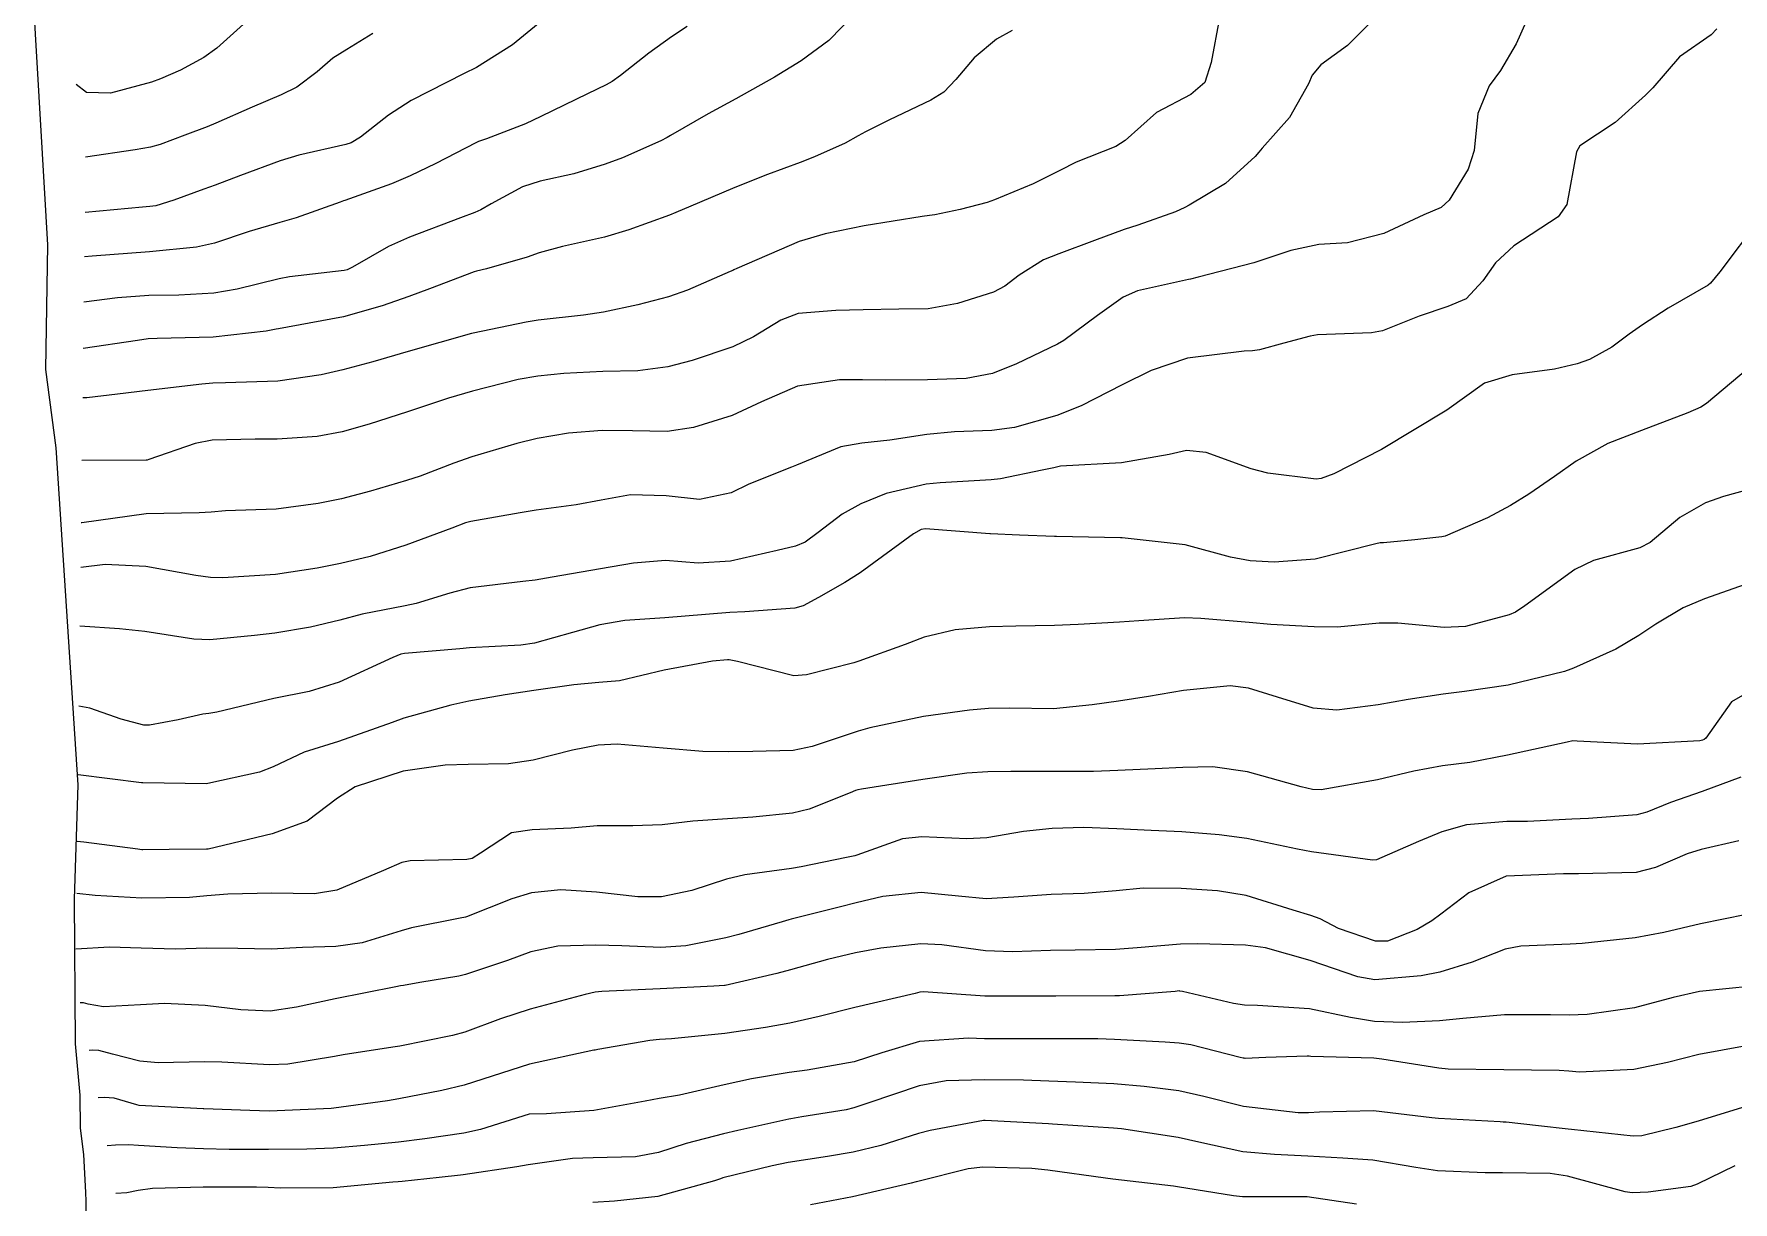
# Model space of a CAD drawing. Header units: metres. Extents: x 307586 to 320046, y 7427249 to 7434250.
# Drawn here: x 318693.7 to 318746, y 7429196.6 to 7429232.6 of the extents above; entities that cross this region are included whole.
import ezdxf

# ---------------------------------------------------------------- set-up
doc = ezdxf.new("R2010")
doc.units = ezdxf.units.M
doc.header["$MEASUREMENT"] = 0
for name, color, linetype in [('Area', 45, 'Continuous'), ('Curvas de Nivel 1m', 11, 'Continuous'), ('Curvas de Nivel 5m', 15, 'Continuous')]:
    doc.layers.add(name, color=color, linetype=linetype)

msp = doc.modelspace()

# ---------------------------------------------------------------- linework, layer by layer
at = {"layer": 'Area'}
msp.add_polyline3d([(318695.286, 7429195.331, 842.815), (318695.269, 7429196.656, 854.385), (318695.261, 7429196.915, 854.404), (318695.194, 7429198.093, 846.784), (318695.095, 7429198.899, 853.575), (318695.086, 7429199.92, 852.584), (318694.938, 7429201.498, 852.624), (318694.902, 7429205.957, 842.685), (318695.021, 7429209.475, 835.435), (318694.339, 7429219.85, 838.144), (318694.028, 7429222.266, 838.454), (318694.081, 7429226.105, 841.305), (318693.659, 7429233.478, 845.194)], dxfattribs=at)
at = {"layer": 'Curvas de Nivel 1m', "flags": 128}
for points, elevation in [([(318700.729, 7429233.449), (318699.29, 7429232.162), (318698.891, 7429231.869), (318698.17, 7429231.481), (318697.555, 7429231.212), (318697.277, 7429231.114), (318696.011, 7429230.77), (318695.272, 7429230.791), (318694.963, 7429231.04)], 844), ([(318734.909, 7429233.044), (318734.104, 7429232.243), (318733.289, 7429231.644), (318733.023, 7429231.325), (318732.91, 7429231.064), (318732.317, 7429230.025), (318731.481, 7429229.078), (318731.379, 7429228.961), (318731.259, 7429228.822), (318730.346, 7429227.994), (318729.236, 7429227.321), (318729.095, 7429227.251), (318728.808, 7429227.114), (318727.649, 7429226.706), (318727.227, 7429226.573), (318726.316, 7429226.236), (318725.22, 7429225.83), (318724.744, 7429225.638), (318724, 7429225.172), (318723.552, 7429224.833), (318723.205, 7429224.648), (318722.095, 7429224.295), (318721.197, 7429224.132), (318720.292, 7429224.118), (318719.196, 7429224.106), (318718.355, 7429224.079), (318717.194, 7429223.989), (318716.661, 7429223.788), (318715.817, 7429223.27), (318715.18, 7429222.96), (318713.932, 7429222.536), (318713.173, 7429222.341), (318712.257, 7429222.224), (318711.172, 7429222.198), (318709.975, 7429222.142), (318709.17, 7429222.059), (318708.569, 7429221.956), (318707.165, 7429221.598), (318706.426, 7429221.381), (318705.159, 7429220.963), (318703.984, 7429220.582), (318703.152, 7429220.346), (318702.378, 7429220.2), (318701.143, 7429220.122), (318700.471, 7429220.122), (318699.142, 7429220.084), (318698.627, 7429219.989), (318697.196, 7429219.489), (318697.149, 7429219.474), (318697.133, 7429219.472), (318697.113, 7429219.47), (318695.133, 7429219.46)], 837), ([(318730.166, 7429233.097), (318729.905, 7429231.716), (318729.709, 7429231.104), (318729.279, 7429230.729), (318728.221, 7429230.173), (318727.265, 7429229.312), (318726.978, 7429229.134), (318725.756, 7429228.652), (318725.251, 7429228.392), (318724.43, 7429227.984), (318723.238, 7429227.488), (318723.01, 7429227.408), (318722.177, 7429227.191), (318721.403, 7429227.027), (318721.231, 7429227.004), (318721.006, 7429226.979), (318719.228, 7429226.69), (318718.023, 7429226.444), (318717.222, 7429226.206), (318715.306, 7429225.371), (318715.213, 7429225.332), (318715.178, 7429225.315), (318715.098, 7429225.281), (318713.788, 7429224.71), (318713.201, 7429224.506), (318712.254, 7429224.253), (318711.193, 7429224.025), (318710.585, 7429223.936), (318709.189, 7429223.779), (318708.82, 7429223.722), (318707.183, 7429223.385), (318707.131, 7429223.371), (318705.177, 7429222.813), (318704.089, 7429222.496), (318703.171, 7429222.25), (318702.501, 7429222.096), (318701.168, 7429221.903), (318699.558, 7429221.855), (318699.167, 7429221.839), (318698.829, 7429221.81), (318697.164, 7429221.617), (318696.231, 7429221.504), (318695.284, 7429221.395), (318695.163, 7429221.39)], 838), ([(318739.605, 7429232.985), (318739.296, 7429232.29), (318738.815, 7429231.467), (318738.468, 7429230.998), (318738.124, 7429230.152), (318738.005, 7429229.003), (318737.826, 7429228.433), (318737.24, 7429227.482), (318736.995, 7429227.256), (318736.457, 7429227.022), (318735.227, 7429226.453), (318734.111, 7429226.164), (318733.223, 7429226.114), (318732.36, 7429225.93), (318731.218, 7429225.546), (318729.51, 7429225.106), (318729.272, 7429225.049), (318729.212, 7429225.04), (318727.643, 7429224.689), (318727.203, 7429224.488), (318726.412, 7429223.925), (318725.368, 7429223.157), (318725.182, 7429223.047), (318723.914, 7429222.434), (318723.173, 7429222.143), (318722.368, 7429221.991), (318721.17, 7429221.949), (318719.888, 7429221.937), (318719.17, 7429221.941), (318718.46, 7429221.947), (318717.168, 7429221.747), (318716.058, 7429221.267), (318715.159, 7429220.847), (318713.968, 7429220.479), (318713.153, 7429220.356), (318712.093, 7429220.371), (318711.154, 7429220.39), (318710.12, 7429220.302), (318709.151, 7429220.14), (318708.524, 7429219.981), (318707.145, 7429219.573), (318706.592, 7429219.378), (318705.549, 7429218.981), (318705.135, 7429218.841), (318704.026, 7429218.515), (318703.126, 7429218.276), (318702.413, 7429218.134), (318701.118, 7429217.967), (318699.561, 7429217.907), (318699.117, 7429217.87), (318698.745, 7429217.845), (318697.116, 7429217.82), (318695.136, 7429217.542), (318695.113, 7429217.54)], 836), ([(318723.776, 7429232.698), (318723.296, 7429232.44), (318722.611, 7429231.865), (318722.049, 7429231.192), (318721.674, 7429230.801), (318721.276, 7429230.554), (318720.002, 7429229.95), (318719.266, 7429229.587), (318719.04, 7429229.458), (318718.637, 7429229.236), (318717.693, 7429228.809), (318717.254, 7429228.637), (318716.243, 7429228.27), (318715.242, 7429227.871), (318714.833, 7429227.69), (318713.888, 7429227.293), (318713.429, 7429227.1), (318713.23, 7429227.017), (318711.976, 7429226.562), (318711.223, 7429226.34), (318709.937, 7429226.056), (318709.218, 7429225.852), (318708.847, 7429225.724), (318707.594, 7429225.366), (318707.287, 7429225.294), (318707.211, 7429225.267), (318705.843, 7429224.751), (318705.2, 7429224.514), (318704.383, 7429224.22), (318703.19, 7429223.887), (318702.799, 7429223.814), (318701.184, 7429223.515), (318701.12, 7429223.504), (318700.808, 7429223.446), (318699.181, 7429223.261), (318697.451, 7429223.217), (318697.18, 7429223.206), (318696.845, 7429223.16), (318695.173, 7429222.91)], 839), ([(318713.772, 7429232.822), (318713.295, 7429232.504), (318712.591, 7429232.006), (318711.721, 7429231.316), (318711.464, 7429231.135), (318711.28, 7429231.035), (318710.699, 7429230.751), (318709.27, 7429230.05), (318708.792, 7429229.83), (318707.596, 7429229.367), (318707.349, 7429229.281), (318707.261, 7429229.242), (318706.035, 7429228.605), (318705.245, 7429228.229), (318704.664, 7429227.984), (318703.234, 7429227.472), (318703.193, 7429227.46), (318703.083, 7429227.421), (318701.729, 7429226.933), (318701.226, 7429226.788), (318700.281, 7429226.512), (318699.22, 7429226.154), (318698.666, 7429226.028), (318697.217, 7429225.889), (318695.447, 7429225.749), (318695.213, 7429225.73)], 841), ([(318709.299, 7429233.004), (318708.393, 7429232.258), (318707.285, 7429231.564), (318706.908, 7429231.376), (318705.274, 7429230.549), (318704.58, 7429230.097), (318703.713, 7429229.416), (318703.43, 7429229.248), (318703.259, 7429229.191), (318701.818, 7429228.863), (318701.245, 7429228.693), (318700.021, 7429228.239), (318699.238, 7429227.943), (318698.894, 7429227.816), (318697.97, 7429227.483), (318697.411, 7429227.308), (318697.231, 7429227.28), (318696.998, 7429227.261), (318695.233, 7429227.1)], 842), ([(318704.098, 7429232.609), (318703.29, 7429232.116), (318702.865, 7429231.846), (318702.375, 7429231.429), (318701.752, 7429230.962), (318701.272, 7429230.726), (318700.377, 7429230.343), (318699.259, 7429229.848), (318698.991, 7429229.738), (318698.309, 7429229.479), (318697.54, 7429229.197), (318697.249, 7429229.115), (318696.777, 7429229.025), (318695.243, 7429228.8)], 843), ([(318746.799, 7429226.897), (318745.573, 7429225.271), (318745.288, 7429224.919), (318745.212, 7429224.858), (318743.985, 7429224.149), (318743.193, 7429223.644), (318742.785, 7429223.348), (318742.247, 7429222.949), (318741.563, 7429222.573), (318741.178, 7429222.436), (318740.478, 7429222.273), (318739.174, 7429222.095), (318738.33, 7429221.84), (318737.163, 7429221.01), (318735.151, 7429219.802), (318733.689, 7429219.052), (318733.292, 7429218.907), (318733.14, 7429218.887), (318731.655, 7429219.075), (318731.144, 7429219.202), (318729.757, 7429219.709), (318729.15, 7429219.77), (318728.615, 7429219.649), (318727.146, 7429219.394), (318725.272, 7429219.286), (318725.144, 7429219.256), (318725.069, 7429219.236), (318724.708, 7429219.164), (318723.417, 7429218.898), (318723.138, 7429218.863), (318721.564, 7429218.769), (318721.136, 7429218.732), (318719.903, 7429218.447), (318719.126, 7429218.128), (318718.551, 7429217.807), (318717.803, 7429217.243), (318717.407, 7429216.95), (318717.109, 7429216.823), (318716.544, 7429216.693), (318715.104, 7429216.365), (318714.11, 7429216.297), (318713.104, 7429216.38), (318712.118, 7429216.295), (318711.101, 7429216.126), (318709.62, 7429215.864), (318709.097, 7429215.774), (318708.715, 7429215.736), (318707.095, 7429215.542), (318706.465, 7429215.379), (318705.427, 7429215.055), (318705.087, 7429214.983), (318703.764, 7429214.728), (318703.08, 7429214.548), (318702.174, 7429214.332), (318701.074, 7429214.149), (318700.452, 7429214.069), (318699.07, 7429213.939), (318698.582, 7429213.963), (318697.074, 7429214.198), (318696.296, 7429214.28), (318695.073, 7429214.36)], 834), ([(318747.151, 7429222.891), (318745.166, 7429221.217), (318744.985, 7429221.101), (318744.584, 7429220.926), (318743.157, 7429220.382), (318742.123, 7429219.981), (318741.148, 7429219.441), (318740.48, 7429218.97), (318739.689, 7429218.427), (318739.129, 7429218.074), (318738.421, 7429217.7), (318737.115, 7429217.134), (318737.016, 7429217.109), (318736.184, 7429217.019), (318735.219, 7429216.922), (318735.112, 7429216.924), (318734.976, 7429216.897), (318733.107, 7429216.422), (318731.847, 7429216.332), (318731.106, 7429216.373), (318730.501, 7429216.483), (318729.11, 7429216.864), (318727.164, 7429217.078), (318727.112, 7429217.078), (318725.142, 7429217.121), (318725.113, 7429217.121), (318725.084, 7429217.122), (318724.003, 7429217.167), (318723.113, 7429217.198), (318723.095, 7429217.199), (318721.115, 7429217.361), (318720.978, 7429217.339), (318720.746, 7429217.205), (318719.101, 7429216.002), (318718.632, 7429215.7), (318717.816, 7429215.243), (318717.346, 7429214.991), (318717.088, 7429214.91), (318715.55, 7429214.801), (318715.086, 7429214.78), (318713.711, 7429214.663), (318713.083, 7429214.615), (318711.858, 7429214.536), (318711.079, 7429214.397), (318710.243, 7429214.165), (318709.07, 7429213.838), (318708.647, 7429213.777), (318707.068, 7429213.688), (318706.777, 7429213.665), (318705.065, 7429213.515), (318704.959, 7429213.497), (318704.706, 7429213.395), (318703.055, 7429212.632), (318702.132, 7429212.35), (318701.05, 7429212.132), (318699.287, 7429211.708), (318699.045, 7429211.673), (318698.862, 7429211.654), (318698.098, 7429211.479), (318697.219, 7429211.309), (318697.04, 7429211.312), (318696.345, 7429211.497), (318695.377, 7429211.837), (318695.043, 7429211.9)], 833), ([(318747.141, 7429218.755), (318745.687, 7429218.352), (318745.132, 7429218.154), (318744.343, 7429217.703), (318743.43, 7429216.935), (318743.111, 7429216.769), (318741.683, 7429216.378), (318741.104, 7429216.107), (318739.563, 7429214.983), (318739.284, 7429214.793), (318739.089, 7429214.71), (318737.739, 7429214.347), (318737.082, 7429214.315), (318735.654, 7429214.454), (318735.084, 7429214.447), (318733.802, 7429214.329), (318733.082, 7429214.341), (318731.744, 7429214.413), (318731.084, 7429214.468), (318729.588, 7429214.6), (318729.085, 7429214.615), (318727.681, 7429214.527), (318727.083, 7429214.479), (318725.81, 7429214.414), (318725.081, 7429214.385), (318723.893, 7429214.356), (318723.08, 7429214.34), (318722.021, 7429214.249), (318721.075, 7429214.02), (318720.482, 7429213.799), (318719.064, 7429213.28), (318719.025, 7429213.269), (318718.901, 7429213.232), (318717.445, 7429212.86), (318717.059, 7429212.834), (318715.324, 7429213.267), (318715.064, 7429213.322), (318715.01, 7429213.324), (318714.552, 7429213.278), (318713.06, 7429213.005), (318711.689, 7429212.681), (318711.056, 7429212.624), (318710.28, 7429212.557), (318709.053, 7429212.374), (318708.165, 7429212.246), (318707.05, 7429212.048), (318706.494, 7429211.93), (318705.044, 7429211.531), (318704.692, 7429211.395), (318703.034, 7429210.809), (318701.979, 7429210.48), (318701.022, 7429210.03), (318700.606, 7429209.859), (318699.014, 7429209.514), (318698.976, 7429209.508), (318697.014, 7429209.532), (318696.968, 7429209.536), (318695.023, 7429209.78)], 832), ([(318746.354, 7429215.644), (318745.096, 7429215.205), (318744.447, 7429214.92), (318743.6, 7429214.418), (318743.08, 7429214.073), (318742.369, 7429213.652), (318741.065, 7429213.071), (318740.989, 7429213.036), (318740.791, 7429212.964), (318739.058, 7429212.546), (318737.712, 7429212.347), (318737.055, 7429212.263), (318735.977, 7429212.098), (318735.052, 7429211.94), (318733.778, 7429211.777), (318733.051, 7429211.837), (318731.947, 7429212.178), (318731.057, 7429212.454), (318730.49, 7429212.521), (318729.056, 7429212.383), (318727.983, 7429212.192), (318727.052, 7429212.046), (318726.248, 7429211.941), (318725.05, 7429211.819), (318723.709, 7429211.83), (318723.049, 7429211.82), (318722.464, 7429211.77), (318721.047, 7429211.581), (318719.395, 7429211.225), (318719.042, 7429211.123), (318717.623, 7429210.658), (318717.036, 7429210.534), (318715.797, 7429210.5), (318715.035, 7429210.491), (318714.253, 7429210.5), (318713.036, 7429210.604), (318711.621, 7429210.73), (318711.037, 7429210.696), (318710.246, 7429210.543), (318709.032, 7429210.236), (318708.271, 7429210.117), (318707.03, 7429210.104), (318706.325, 7429210.082), (318705.028, 7429209.891), (318703.546, 7429209.412), (318703.009, 7429209.059), (318702.073, 7429208.359), (318700.998, 7429207.96), (318699.019, 7429207.496), (318698.993, 7429207.492), (318698.973, 7429207.49), (318697.826, 7429207.482), (318697.01, 7429207.473), (318696.993, 7429207.477), (318696.977, 7429207.474), (318696.862, 7429207.491), (318695.194, 7429207.707), (318694.993, 7429207.73)], 831), ([(318746.216, 7429209.714), (318745.026, 7429209.265), (318744.052, 7429208.925), (318743.322, 7429208.632), (318743.017, 7429208.549), (318741.53, 7429208.44), (318741.015, 7429208.416), (318739.648, 7429208.346), (318739.013, 7429208.342), (318737.769, 7429208.245), (318737.008, 7429208.022), (318736.297, 7429207.724), (318734.995, 7429207.168), (318734.875, 7429207.151), (318732.998, 7429207.41), (318732.572, 7429207.492), (318731.004, 7429207.817), (318730.16, 7429207.939), (318729.007, 7429208.029), (318728.057, 7429208.07), (318727.008, 7429208.122), (318725.988, 7429208.16), (318725.008, 7429208.134), (318724.131, 7429208.039), (318723.003, 7429207.844), (318722.382, 7429207.806), (318721.003, 7429207.874), (318720.405, 7429207.806), (318718.994, 7429207.312), (318718.935, 7429207.29), (318718.679, 7429207.233), (318717.288, 7429206.949), (318716.989, 7429206.902), (318715.546, 7429206.706), (318714.986, 7429206.569), (318713.918, 7429206.222), (318712.98, 7429206.026), (318712.258, 7429206.029), (318710.981, 7429206.169), (318709.883, 7429206.238), (318708.981, 7429206.149), (318708.375, 7429205.96), (318706.973, 7429205.413), (318706.943, 7429205.4), (318706.785, 7429205.372), (318705.287, 7429205.068), (318704.967, 7429204.981), (318703.761, 7429204.608), (318702.959, 7429204.498), (318701.926, 7429204.463), (318700.958, 7429204.414), (318699.935, 7429204.432), (318698.957, 7429204.44), (318698.028, 7429204.409), (318696.957, 7429204.441), (318695.983, 7429204.474), (318694.953, 7429204.41)], 829), ([(318746.157, 7429207.748), (318745.002, 7429207.483), (318744.569, 7429207.347), (318743.588, 7429206.931), (318742.991, 7429206.777), (318741.217, 7429206.732), (318740.991, 7429206.728), (318740.762, 7429206.734), (318738.99, 7429206.665), (318737.84, 7429206.146), (318736.978, 7429205.494), (318736.702, 7429205.286), (318736.249, 7429205.017), (318735.336, 7429204.658), (318734.967, 7429204.656), (318733.834, 7429205.047), (318733.264, 7429205.344), (318732.977, 7429205.448), (318732.433, 7429205.611), (318730.983, 7429206.07), (318730.103, 7429206.212), (318728.985, 7429206.283), (318727.812, 7429206.295), (318726.984, 7429206.212), (318725.998, 7429206.124), (318724.982, 7429206.092), (318723.829, 7429206.014), (318722.981, 7429205.963), (318722.127, 7429206.043), (318720.983, 7429206.16), (318719.803, 7429206.039), (318718.979, 7429205.842), (318718.491, 7429205.721), (318716.974, 7429205.333), (318716.908, 7429205.317), (318716.698, 7429205.253), (318715.364, 7429204.869), (318714.965, 7429204.765), (318713.733, 7429204.517), (318712.96, 7429204.467), (318711.76, 7429204.513), (318710.961, 7429204.54), (318709.789, 7429204.509), (318708.958, 7429204.329), (318708.244, 7429204.067), (318706.947, 7429203.632), (318706.737, 7429203.581), (318705.544, 7429203.384), (318705.035, 7429203.296), (318704.942, 7429203.28), (318704.804, 7429203.254), (318702.938, 7429202.882), (318701.745, 7429202.622), (318700.934, 7429202.506), (318700.025, 7429202.544), (318698.935, 7429202.674), (318697.675, 7429202.743), (318696.935, 7429202.7), (318695.798, 7429202.638), (318695.325, 7429202.723), (318695.183, 7429202.76), (318695.121, 7429202.763), (318695.083, 7429202.76)], 828), ([(318746.396, 7429205.479), (318744.976, 7429205.193), (318743.843, 7429204.927), (318742.97, 7429204.764), (318741.332, 7429204.592), (318740.967, 7429204.564), (318739.44, 7429204.509), (318738.964, 7429204.408), (318737.943, 7429204.015), (318736.953, 7429203.708), (318736.379, 7429203.589), (318734.95, 7429203.471), (318734.429, 7429203.559), (318732.958, 7429204.059), (318731.581, 7429204.457), (318730.965, 7429204.54), (318729.494, 7429204.573), (318728.965, 7429204.572), (318727.634, 7429204.452), (318726.962, 7429204.4), (318725.72, 7429204.384), (318724.961, 7429204.374), (318723.793, 7429204.335), (318722.961, 7429204.363), (318721.612, 7429204.544), (318720.964, 7429204.581), (318719.734, 7429204.446), (318718.959, 7429204.304), (318718.097, 7429204.097), (318716.951, 7429203.776), (318716.535, 7429203.668), (318714.943, 7429203.297), (318714.918, 7429203.296), (318714.593, 7429203.275), (318712.942, 7429203.19), (318711.147, 7429203.112), (318710.941, 7429203.086), (318710.636, 7429203.021), (318708.935, 7429202.568), (318708.02, 7429202.271), (318706.928, 7429201.862), (318706.549, 7429201.752), (318704.923, 7429201.428), (318704.714, 7429201.393), (318703.18, 7429201.155), (318702.918, 7429201.109), (318701.475, 7429200.874), (318700.914, 7429200.85), (318699.446, 7429200.931), (318698.915, 7429200.943), (318697.488, 7429200.911), (318696.915, 7429200.963), (318696.073, 7429201.18), (318695.653, 7429201.295), (318695.469, 7429201.301), (318695.363, 7429201.29)], 827), ([(318746.564, 7429203.278), (318744.946, 7429203.108), (318744.14, 7429202.922), (318742.94, 7429202.607), (318741.491, 7429202.4), (318740.937, 7429202.379), (318740.363, 7429202.394), (318738.937, 7429202.395), (318737.661, 7429202.277), (318736.935, 7429202.207), (318735.798, 7429202.157), (318734.935, 7429202.189), (318734.202, 7429202.307), (318732.938, 7429202.58), (318731.339, 7429202.676), (318730.939, 7429202.689), (318730.599, 7429202.744), (318729.027, 7429203.109), (318728.943, 7429203.122), (318728.928, 7429203.126), (318728.801, 7429203.111), (318727.09, 7429202.98), (318726.941, 7429202.977), (318725.121, 7429202.968), (318724.941, 7429202.968), (318724.753, 7429202.965), (318722.941, 7429202.967), (318721.046, 7429203.095), (318720.942, 7429203.089), (318720.789, 7429203.05), (318718.937, 7429202.618), (318717.838, 7429202.337), (318716.932, 7429202.136), (318716.189, 7429201.999), (318714.928, 7429201.816), (318713.286, 7429201.654), (318712.926, 7429201.63), (318712.628, 7429201.601), (318711.027, 7429201.319), (318710.939, 7429201.304), (318710.923, 7429201.3), (318710.9, 7429201.298), (318708.918, 7429200.876), (318707.769, 7429200.507), (318706.911, 7429200.226), (318706.223, 7429200.064), (318704.899, 7429199.803), (318704.547, 7429199.746), (318702.894, 7429199.514), (318702.807, 7429199.508), (318701.147, 7429199.437), (318700.903, 7429199.429), (318700.303, 7429199.449), (318698.893, 7429199.499), (318698.864, 7429199.5), (318696.895, 7429199.601), (318696.83, 7429199.619), (318696.125, 7429199.823), (318695.817, 7429199.841), (318695.633, 7429199.83)], 826), ([(318746.27, 7429199.536), (318744.905, 7429199.12), (318744.217, 7429198.92), (318743.167, 7429198.668), (318742.899, 7429198.654), (318741.006, 7429198.855), (318740.901, 7429198.865), (318739.984, 7429198.974), (318738.998, 7429199.083), (318738.904, 7429199.088), (318738.804, 7429199.091), (318736.905, 7429199.194), (318736.699, 7429199.218), (318734.907, 7429199.434), (318733.243, 7429199.391), (318732.906, 7429199.37), (318732.591, 7429199.378), (318730.908, 7429199.569), (318729.685, 7429199.873), (318728.912, 7429200.049), (318727.848, 7429200.187), (318726.914, 7429200.266), (318725.736, 7429200.321), (318724.915, 7429200.352), (318724.129, 7429200.376), (318722.915, 7429200.39), (318721.75, 7429200.356), (318720.913, 7429200.207), (318719.371, 7429199.686), (318718.906, 7429199.524), (318718.668, 7429199.469), (318717.303, 7429199.246), (318716.961, 7429199.191), (318716.902, 7429199.18), (318715.337, 7429198.825), (318714.895, 7429198.726), (318713.745, 7429198.432), (318712.886, 7429198.147), (318712.177, 7429198.013), (318710.883, 7429197.988), (318710.246, 7429197.966), (318708.879, 7429197.768), (318708.524, 7429197.708), (318706.874, 7429197.46), (318706.795, 7429197.45), (318706.141, 7429197.377), (318704.997, 7429197.263), (318704.872, 7429197.253), (318704.713, 7429197.234), (318702.869, 7429197.066), (318701.254, 7429197.051), (318700.869, 7429197.072), (318700.507, 7429197.084), (318698.869, 7429197.081), (318697.306, 7429197.048), (318696.868, 7429196.981), (318696.514, 7429196.913), (318696.183, 7429196.89)], 824), ([(318746.039, 7429197.745), (318744.877, 7429197.173), (318744.684, 7429197.105), (318743.37, 7429196.933), (318742.873, 7429196.906), (318742.653, 7429196.942), (318740.88, 7429197.425), (318740.348, 7429197.501), (318738.881, 7429197.522), (318738.349, 7429197.527), (318736.882, 7429197.587), (318736.208, 7429197.692), (318734.886, 7429197.914), (318733.959, 7429197.972), (318732.888, 7429198.043), (318731.863, 7429198.095), (318730.889, 7429198.17), (318729.527, 7429198.467), (318728.895, 7429198.609), (318727.15, 7429198.877), (318726.9, 7429198.903), (318725.025, 7429199.025), (318724.901, 7429199.032), (318722.945, 7429199.137), (318722.902, 7429199.135), (318721.26, 7429198.833), (318720.896, 7429198.737), (318719.735, 7429198.372), (318718.887, 7429198.162), (318718.093, 7429198.029), (318716.882, 7429197.843), (318716.392, 7429197.743), (318714.874, 7429197.367), (318714.802, 7429197.343), (318714.61, 7429197.274), (318712.868, 7429196.794), (318711.531, 7429196.649), (318710.866, 7429196.615)], 823), ([(318734.389, 7429196.559), (318732.87, 7429196.784), (318731.158, 7429196.789), (318730.87, 7429196.786), (318730.598, 7429196.812), (318728.873, 7429197.091), (318728.754, 7429197.111), (318726.876, 7429197.33), (318726.653, 7429197.356), (318724.88, 7429197.607), (318724.382, 7429197.656), (318722.881, 7429197.699), (318722.421, 7429197.644), (318720.874, 7429197.255), (318720.828, 7429197.246), (318720.667, 7429197.203), (318718.868, 7429196.782), (318717.567, 7429196.542)], 822)]:
    msp.add_lwpolyline(points, dxfattribs=dict(at, elevation=elevation))
at = {"layer": 'Curvas de Nivel 5m', "flags": 128}
for points, elevation in [([(318718.961, 7429233.233), (318718.14, 7429232.396), (318717.288, 7429231.768), (318716.462, 7429231.262), (318715.276, 7429230.596), (318714.423, 7429230.137), (318713.265, 7429229.468), (318713.159, 7429229.406), (318712.96, 7429229.303), (318711.785, 7429228.785), (318711.252, 7429228.585), (318710.288, 7429228.294), (318709.244, 7429228.065), (318708.703, 7429227.893), (318707.742, 7429227.365), (318707.419, 7429227.181), (318707.23, 7429227.102), (318706.791, 7429226.939), (318705.222, 7429226.341), (318704.577, 7429226.049), (318703.467, 7429225.417), (318703.299, 7429225.332), (318703.211, 7429225.312), (318701.527, 7429225.118), (318701.207, 7429225.058), (318699.92, 7429224.741), (318699.2, 7429224.617), (318698.123, 7429224.557), (318697.199, 7429224.54), (318696.229, 7429224.473), (318695.193, 7429224.34)], 840), ([(318745.475, 7429232.753), (318745.308, 7429232.566), (318744.333, 7429231.894), (318743.512, 7429230.938), (318743.4, 7429230.821), (318743.281, 7429230.71), (318742.349, 7429229.872), (318741.265, 7429229.153), (318741.154, 7429228.962), (318740.861, 7429227.343), (318740.591, 7429226.97), (318739.224, 7429226.072), (318738.666, 7429225.548), (318738.272, 7429224.999), (318737.765, 7429224.443), (318737.201, 7429224.206), (318736.314, 7429223.906), (318735.189, 7429223.45), (318734.843, 7429223.388), (318733.187, 7429223.335), (318732.959, 7429223.29), (318732.145, 7429223.07), (318731.393, 7429222.866), (318731.18, 7429222.834), (318730.921, 7429222.825), (318729.178, 7429222.611), (318728.064, 7429222.231), (318727.17, 7429221.795), (318725.907, 7429221.149), (318725.16, 7429220.848), (318723.85, 7429220.479), (318723.155, 7429220.385), (318722.001, 7429220.345), (318721.154, 7429220.267), (318720.019, 7429220.084), (318719.151, 7429219.998), (318718.504, 7429219.882), (318717.144, 7429219.315), (318716.988, 7429219.252), (318715.677, 7429218.73), (318715.131, 7429218.468), (318714.157, 7429218.26), (318713.129, 7429218.373), (318712.033, 7429218.407), (318711.127, 7429218.244), (318710.356, 7429218.1), (318709.122, 7429217.93), (318708.63, 7429217.845), (318707.116, 7429217.588), (318706.945, 7429217.543), (318706.526, 7429217.379), (318705.107, 7429216.85), (318704.014, 7429216.5), (318703.102, 7429216.289), (318702.38, 7429216.148), (318701.098, 7429215.947), (318699.478, 7429215.845), (318699.097, 7429215.859), (318698.648, 7429215.924), (318697.1, 7429216.193), (318695.855, 7429216.263), (318695.103, 7429216.17)], 835), ([(318747.061, 7429212.676), (318745.927, 7429212.028), (318745.137, 7429210.909), (318745.087, 7429210.866), (318745.042, 7429210.845), (318744.958, 7429210.827), (318743.041, 7429210.727), (318741.18, 7429210.82), (318741.042, 7429210.824), (318740.867, 7429210.789), (318739.037, 7429210.385), (318737.874, 7429210.162), (318737.033, 7429210.057), (318736.154, 7429209.897), (318735.029, 7429209.626), (318733.294, 7429209.324), (318733.026, 7429209.329), (318732.683, 7429209.407), (318731.031, 7429209.879), (318729.959, 7429210.023), (318729.032, 7429210.009), (318728.186, 7429209.964), (318727.031, 7429209.91), (318726.281, 7429209.887), (318725.03, 7429209.889), (318723.74, 7429209.88), (318723.03, 7429209.873), (318722.38, 7429209.836), (318721.027, 7429209.641), (318719.139, 7429209.343), (318719.024, 7429209.32), (318718.957, 7429209.297), (318718.796, 7429209.232), (318717.534, 7429208.726), (318717.013, 7429208.602), (318715.8, 7429208.473), (318715.01, 7429208.427), (318713.945, 7429208.35), (318713.007, 7429208.241), (318712.105, 7429208.21), (318711.006, 7429208.206), (318710.202, 7429208.135), (318709.004, 7429208.087), (318708.365, 7429207.994), (318707.413, 7429207.366), (318707.152, 7429207.208), (318706.991, 7429207.175), (318705.244, 7429207.134), (318704.99, 7429207.084), (318704.42, 7429206.831), (318702.981, 7429206.23), (318702.295, 7429206.112), (318700.98, 7429206.14), (318699.63, 7429206.111), (318698.979, 7429206.051), (318698.447, 7429206.007), (318696.978, 7429205.979), (318695.544, 7429206.07), (318694.983, 7429206.13)], 830), ([(318746.384, 7429201.44), (318744.926, 7429201.172), (318743.963, 7429200.924), (318742.921, 7429200.707), (318741.248, 7429200.628), (318740.92, 7429200.654), (318740.628, 7429200.672), (318738.92, 7429200.696), (318737.207, 7429200.721), (318736.92, 7429200.748), (318735.163, 7429201.028), (318734.923, 7429201.052), (318732.976, 7429201.112), (318732.924, 7429201.12), (318732.864, 7429201.12), (318731.59, 7429201.073), (318730.954, 7429201.049), (318730.923, 7429201.052), (318730.899, 7429201.056), (318730.804, 7429201.082), (318729.286, 7429201.464), (318728.927, 7429201.522), (318728.497, 7429201.545), (318726.928, 7429201.631), (318726.414, 7429201.649), (318724.928, 7429201.652), (318723.404, 7429201.649), (318722.928, 7429201.653), (318722.44, 7429201.672), (318720.927, 7429201.57), (318719.767, 7429201.217), (318718.92, 7429200.946), (318717.472, 7429200.69), (318716.917, 7429200.614), (318715.756, 7429200.42), (318714.913, 7429200.233), (318713.541, 7429199.922), (318712.908, 7429199.813), (318712.481, 7429199.731), (318710.904, 7429199.441), (318709.438, 7429199.342), (318708.919, 7429199.333), (318708.903, 7429199.336), (318707.405, 7429198.855), (318706.894, 7429198.745), (318705.697, 7429198.57), (318704.884, 7429198.471), (318703.842, 7429198.365), (318702.882, 7429198.281), (318702.059, 7429198.251), (318700.881, 7429198.243), (318699.668, 7429198.245), (318698.881, 7429198.262), (318698.066, 7429198.294), (318696.882, 7429198.368), (318696.584, 7429198.392), (318696.165, 7429198.377), (318695.913, 7429198.36)], 825)]:
    msp.add_lwpolyline(points, dxfattribs=dict(at, elevation=elevation))

doc.saveas('drawing.dxf')
